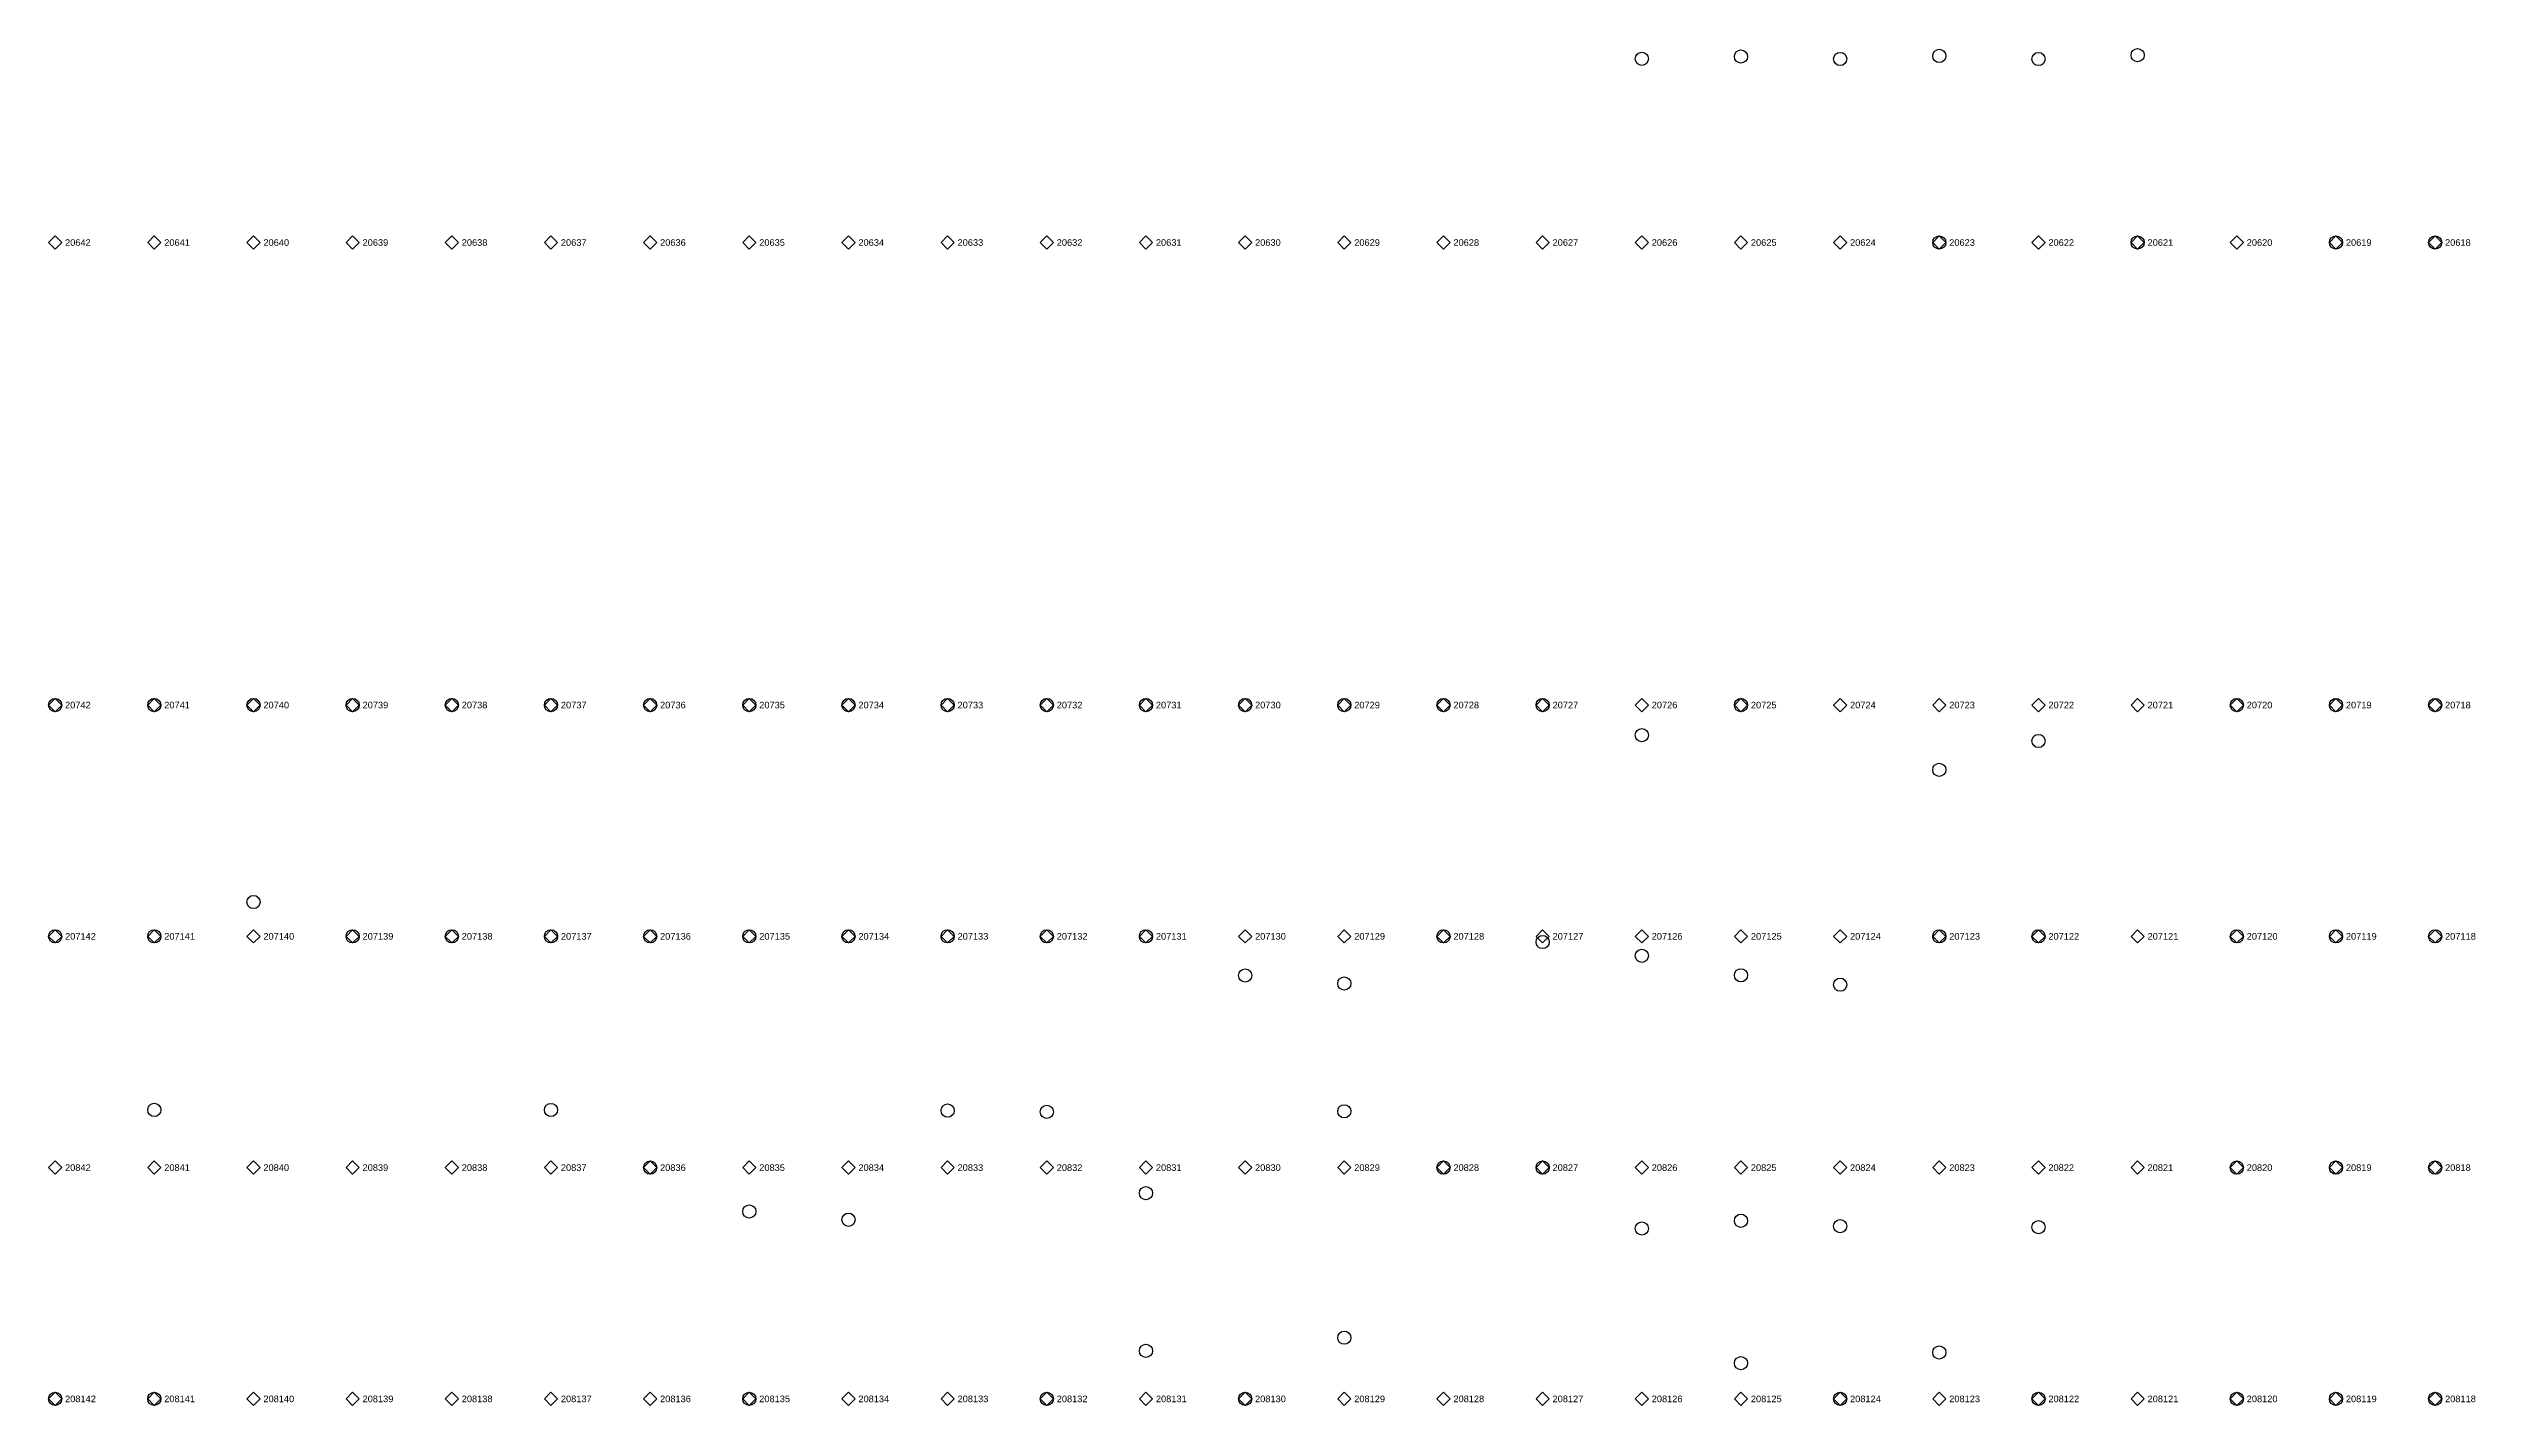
# Model space of a CAD drawing. Extents: x -5 to 376, y -217 to 241.
# Drawn here: x 186.7 to 280, y 74 to 126.1 of the extents above; entities that cross this region are included whole.
import ezdxf

# ---------------------------------------------------------------- set-up
doc = ezdxf.new("R2010")
doc.units = 0
for name, color, linetype in [('FIXTURE_INTERFACE_PIN', 4, 'CONTINUOUS'), ('GROUND_INTERFACE_PIN', 6, 'CONTINUOUS'), ('TESTER_INTERFACE_PIN', 144, 'CONTINUOUS'), ('TESTER_INTERFACE_PIN_LABEL', 144, 'CONTINUOUS')]:
    doc.layers.add(name, color=color, linetype=linetype)
doc.styles.get("Standard").update_dxf_attribs({"font": 'arial.ttf'})

msp = doc.modelspace()

# ---------------------------------------------------------------- linework, layer by layer
at = {"layer": 'FIXTURE_INTERFACE_PIN'}
for centre in [(247.93194, 125.74524), (251.74194, 125.82906), (255.55194, 125.73762), (259.36194, 125.85446), (263.17194, 125.73508), (266.98194, 125.88494), (259.36194, 118.6815), (266.98194, 118.6815), (274.60194, 118.6815), (278.41194, 118.6815), (186.97194, 100.9015), (190.78194, 100.9015), (202.21194, 100.9015), (206.02194, 100.9015), (209.83194, 100.9015), (213.64194, 100.9015), (217.45194, 100.9015), (221.26194, 100.9015), (225.07194, 100.9015), (228.88194, 100.9015), (232.69194, 100.9015), (236.50194, 100.9015), (240.31194, 100.9015), (244.12194, 100.9015), (251.74194, 100.9015), (278.41194, 100.9015), (247.93194, 99.74326), (263.17194, 99.52228), (259.36194, 98.40976), (186.97194, 92.0115), (190.78194, 92.0115), (202.21194, 92.0115), (206.02194, 92.0115), (209.83194, 92.0115), (213.64194, 92.0115), (217.45194, 92.0115), (221.26194, 92.0115), (225.07194, 92.0115), (228.88194, 92.0115), (240.31194, 92.0115), (244.12194, 91.79306), (247.93194, 91.26474), (259.36194, 92.0115), (263.17194, 92.0115), (278.41194, 92.0115), (232.69194, 90.50528), (236.50194, 90.19794), (251.74194, 90.5129), (255.55194, 90.15222), (190.78194, 85.33892), (206.02194, 85.33638), (221.26194, 85.31352), (225.07194, 85.2678), (236.50194, 85.28558), (209.83194, 83.1215), (240.31194, 83.1215), (244.12194, 83.1215), (278.41194, 83.1215), (228.88194, 82.14106), (213.64194, 81.43494), (217.45194, 81.11744), (251.74194, 81.07934), (255.55194, 80.86852), (247.93194, 80.78216), (263.17194, 80.83296), (236.50194, 76.58354), (228.88194, 76.07808), (251.74194, 75.60564), (259.36194, 76.01458), (186.97194, 74.2315), (190.78194, 74.2315), (213.64194, 74.2315), (225.07194, 74.2315), (232.69194, 74.2315), (255.55194, 74.2315), (263.17194, 74.2315), (278.41194, 74.2315)]:
    msp.add_circle(centre, 0.254, dxfattribs=at)
at = {"layer": 'GROUND_INTERFACE_PIN'}
for centre in [(194.59194, 100.9015), (198.40194, 100.9015), (270.79194, 100.9015), (274.60194, 100.9015), (194.59194, 93.32976), (198.40194, 92.0115), (270.79194, 92.0115), (274.60194, 92.0115), (270.79194, 83.1215), (274.60194, 83.1215), (270.79194, 74.2315), (274.60194, 74.2315)]:
    msp.add_circle(centre, 0.254, dxfattribs=at)
at = {"layer": 'TESTER_INTERFACE_PIN'}
for p, q in [((186.97194, 118.9355), (186.71794, 118.6815)), ((186.71794, 118.6815), (186.97194, 118.4275)), ((187.22594, 118.6815), (186.97194, 118.9355)), ((186.97194, 118.4275), (187.22594, 118.6815)), ((190.78194, 118.9355), (190.52794, 118.6815)), ((190.52794, 118.6815), (190.78194, 118.4275)), ((191.03594, 118.6815), (190.78194, 118.9355)), ((190.78194, 118.4275), (191.03594, 118.6815)), ((194.59194, 118.9355), (194.33794, 118.6815)), ((194.33794, 118.6815), (194.59194, 118.4275)), ((194.84594, 118.6815), (194.59194, 118.9355)), ((194.59194, 118.4275), (194.84594, 118.6815)), ((198.40194, 118.9355), (198.14794, 118.6815)), ((198.14794, 118.6815), (198.40194, 118.4275)), ((198.65594, 118.6815), (198.40194, 118.9355)), ((198.40194, 118.4275), (198.65594, 118.6815)), ((202.21194, 118.9355), (201.95794, 118.6815)), ((201.95794, 118.6815), (202.21194, 118.4275)), ((202.46594, 118.6815), (202.21194, 118.9355)), ((202.21194, 118.4275), (202.46594, 118.6815)), ((206.02194, 118.9355), (205.76794, 118.6815)), ((205.76794, 118.6815), (206.02194, 118.4275)), ((206.27594, 118.6815), (206.02194, 118.9355)), ((206.02194, 118.4275), (206.27594, 118.6815)), ((209.83194, 118.9355), (209.57794, 118.6815)), ((209.57794, 118.6815), (209.83194, 118.4275)), ((210.08594, 118.6815), (209.83194, 118.9355)), ((209.83194, 118.4275), (210.08594, 118.6815)), ((213.64194, 118.9355), (213.38794, 118.6815)), ((213.38794, 118.6815), (213.64194, 118.4275)), ((213.89594, 118.6815), (213.64194, 118.9355)), ((213.64194, 118.4275), (213.89594, 118.6815)), ((217.45194, 118.9355), (217.19794, 118.6815)), ((217.19794, 118.6815), (217.45194, 118.4275)), ((217.70594, 118.6815), (217.45194, 118.9355)), ((217.45194, 118.4275), (217.70594, 118.6815)), ((221.26194, 118.9355), (221.00794, 118.6815)), ((221.00794, 118.6815), (221.26194, 118.4275)), ((221.51594, 118.6815), (221.26194, 118.9355)), ((221.26194, 118.4275), (221.51594, 118.6815)), ((225.07194, 118.9355), (224.81794, 118.6815)), ((224.81794, 118.6815), (225.07194, 118.4275)), ((225.32594, 118.6815), (225.07194, 118.9355)), ((225.07194, 118.4275), (225.32594, 118.6815)), ((228.88194, 118.9355), (228.62794, 118.6815)), ((228.62794, 118.6815), (228.88194, 118.4275)), ((229.13594, 118.6815), (228.88194, 118.9355)), ((228.88194, 118.4275), (229.13594, 118.6815)), ((232.69194, 118.9355), (232.43794, 118.6815)), ((232.43794, 118.6815), (232.69194, 118.4275)), ((232.94594, 118.6815), (232.69194, 118.9355)), ((232.69194, 118.4275), (232.94594, 118.6815)), ((236.50194, 118.9355), (236.24794, 118.6815)), ((236.24794, 118.6815), (236.50194, 118.4275)), ((236.75594, 118.6815), (236.50194, 118.9355)), ((236.50194, 118.4275), (236.75594, 118.6815)), ((240.31194, 118.9355), (240.05794, 118.6815)), ((240.05794, 118.6815), (240.31194, 118.4275)), ((240.56594, 118.6815), (240.31194, 118.9355)), ((240.31194, 118.4275), (240.56594, 118.6815)), ((244.12194, 118.9355), (243.86794, 118.6815)), ((243.86794, 118.6815), (244.12194, 118.4275)), ((244.37594, 118.6815), (244.12194, 118.9355)), ((244.12194, 118.4275), (244.37594, 118.6815)), ((247.93194, 118.9355), (247.67794, 118.6815)), ((247.67794, 118.6815), (247.93194, 118.4275)), ((248.18594, 118.6815), (247.93194, 118.9355)), ((247.93194, 118.4275), (248.18594, 118.6815)), ((251.74194, 118.9355), (251.48794, 118.6815)), ((251.48794, 118.6815), (251.74194, 118.4275)), ((251.99594, 118.6815), (251.74194, 118.9355)), ((251.74194, 118.4275), (251.99594, 118.6815)), ((255.55194, 118.9355), (255.29794, 118.6815)), ((255.29794, 118.6815), (255.55194, 118.4275)), ((255.80594, 118.6815), (255.55194, 118.9355)), ((255.55194, 118.4275), (255.80594, 118.6815)), ((259.36194, 118.9355), (259.10794, 118.6815)), ((259.10794, 118.6815), (259.36194, 118.4275)), ((259.61594, 118.6815), (259.36194, 118.9355)), ((259.36194, 118.4275), (259.61594, 118.6815)), ((263.17194, 118.9355), (262.91794, 118.6815)), ((262.91794, 118.6815), (263.17194, 118.4275)), ((263.42594, 118.6815), (263.17194, 118.9355)), ((263.17194, 118.4275), (263.42594, 118.6815)), ((266.98194, 118.9355), (266.72794, 118.6815)), ((266.72794, 118.6815), (266.98194, 118.4275)), ((267.23594, 118.6815), (266.98194, 118.9355)), ((266.98194, 118.4275), (267.23594, 118.6815)), ((270.79194, 118.9355), (270.53794, 118.6815)), ((270.53794, 118.6815), (270.79194, 118.4275)), ((271.04594, 118.6815), (270.79194, 118.9355)), ((270.79194, 118.4275), (271.04594, 118.6815)), ((274.60194, 118.9355), (274.34794, 118.6815)), ((274.34794, 118.6815), (274.60194, 118.4275)), ((274.85594, 118.6815), (274.60194, 118.9355)), ((274.60194, 118.4275), (274.85594, 118.6815)), ((278.41194, 118.9355), (278.15794, 118.6815)), ((278.15794, 118.6815), (278.41194, 118.4275)), ((278.66594, 118.6815), (278.41194, 118.9355)), ((278.41194, 118.4275), (278.66594, 118.6815)), ((186.97194, 101.1555), (186.71794, 100.9015)), ((186.71794, 100.9015), (186.97194, 100.6475)), ((187.22594, 100.9015), (186.97194, 101.1555)), ((186.97194, 100.6475), (187.22594, 100.9015)), ((190.78194, 101.1555), (190.52794, 100.9015)), ((190.52794, 100.9015), (190.78194, 100.6475)), ((191.03594, 100.9015), (190.78194, 101.1555)), ((190.78194, 100.6475), (191.03594, 100.9015)), ((194.59194, 101.1555), (194.33794, 100.9015)), ((194.33794, 100.9015), (194.59194, 100.6475)), ((194.84594, 100.9015), (194.59194, 101.1555)), ((194.59194, 100.6475), (194.84594, 100.9015)), ((198.40194, 101.1555), (198.14794, 100.9015)), ((198.14794, 100.9015), (198.40194, 100.6475)), ((198.65594, 100.9015), (198.40194, 101.1555)), ((198.40194, 100.6475), (198.65594, 100.9015)), ((202.21194, 101.1555), (201.95794, 100.9015)), ((201.95794, 100.9015), (202.21194, 100.6475)), ((202.46594, 100.9015), (202.21194, 101.1555)), ((202.21194, 100.6475), (202.46594, 100.9015)), ((206.02194, 101.1555), (205.76794, 100.9015)), ((205.76794, 100.9015), (206.02194, 100.6475)), ((206.27594, 100.9015), (206.02194, 101.1555)), ((206.02194, 100.6475), (206.27594, 100.9015)), ((209.83194, 101.1555), (209.57794, 100.9015)), ((209.57794, 100.9015), (209.83194, 100.6475)), ((210.08594, 100.9015), (209.83194, 101.1555)), ((209.83194, 100.6475), (210.08594, 100.9015)), ((213.64194, 101.1555), (213.38794, 100.9015)), ((213.38794, 100.9015), (213.64194, 100.6475)), ((213.89594, 100.9015), (213.64194, 101.1555)), ((213.64194, 100.6475), (213.89594, 100.9015)), ((217.45194, 101.1555), (217.19794, 100.9015)), ((217.19794, 100.9015), (217.45194, 100.6475)), ((217.70594, 100.9015), (217.45194, 101.1555)), ((217.45194, 100.6475), (217.70594, 100.9015)), ((221.26194, 101.1555), (221.00794, 100.9015)), ((221.00794, 100.9015), (221.26194, 100.6475)), ((221.51594, 100.9015), (221.26194, 101.1555)), ((221.26194, 100.6475), (221.51594, 100.9015)), ((225.07194, 101.1555), (224.81794, 100.9015)), ((224.81794, 100.9015), (225.07194, 100.6475)), ((225.32594, 100.9015), (225.07194, 101.1555)), ((225.07194, 100.6475), (225.32594, 100.9015)), ((228.88194, 101.1555), (228.62794, 100.9015)), ((228.62794, 100.9015), (228.88194, 100.6475)), ((229.13594, 100.9015), (228.88194, 101.1555)), ((228.88194, 100.6475), (229.13594, 100.9015)), ((232.69194, 101.1555), (232.43794, 100.9015)), ((232.43794, 100.9015), (232.69194, 100.6475)), ((232.94594, 100.9015), (232.69194, 101.1555)), ((232.69194, 100.6475), (232.94594, 100.9015)), ((236.50194, 101.1555), (236.24794, 100.9015)), ((236.24794, 100.9015), (236.50194, 100.6475)), ((236.75594, 100.9015), (236.50194, 101.1555)), ((236.50194, 100.6475), (236.75594, 100.9015)), ((240.31194, 101.1555), (240.05794, 100.9015)), ((240.05794, 100.9015), (240.31194, 100.6475)), ((240.56594, 100.9015), (240.31194, 101.1555)), ((240.31194, 100.6475), (240.56594, 100.9015)), ((244.12194, 101.1555), (243.86794, 100.9015)), ((243.86794, 100.9015), (244.12194, 100.6475)), ((244.37594, 100.9015), (244.12194, 101.1555)), ((244.12194, 100.6475), (244.37594, 100.9015)), ((247.93194, 101.1555), (247.67794, 100.9015)), ((247.67794, 100.9015), (247.93194, 100.6475)), ((248.18594, 100.9015), (247.93194, 101.1555)), ((247.93194, 100.6475), (248.18594, 100.9015)), ((251.74194, 101.1555), (251.48794, 100.9015)), ((251.48794, 100.9015), (251.74194, 100.6475)), ((251.99594, 100.9015), (251.74194, 101.1555)), ((251.74194, 100.6475), (251.99594, 100.9015)), ((255.55194, 101.1555), (255.29794, 100.9015)), ((255.29794, 100.9015), (255.55194, 100.6475)), ((255.80594, 100.9015), (255.55194, 101.1555)), ((255.55194, 100.6475), (255.80594, 100.9015)), ((259.36194, 101.1555), (259.10794, 100.9015)), ((259.10794, 100.9015), (259.36194, 100.6475)), ((259.61594, 100.9015), (259.36194, 101.1555)), ((259.36194, 100.6475), (259.61594, 100.9015)), ((263.17194, 101.1555), (262.91794, 100.9015)), ((262.91794, 100.9015), (263.17194, 100.6475)), ((263.42594, 100.9015), (263.17194, 101.1555)), ((263.17194, 100.6475), (263.42594, 100.9015)), ((266.98194, 101.1555), (266.72794, 100.9015)), ((266.72794, 100.9015), (266.98194, 100.6475)), ((267.23594, 100.9015), (266.98194, 101.1555)), ((266.98194, 100.6475), (267.23594, 100.9015)), ((270.79194, 101.1555), (270.53794, 100.9015)), ((270.53794, 100.9015), (270.79194, 100.6475)), ((271.04594, 100.9015), (270.79194, 101.1555)), ((270.79194, 100.6475), (271.04594, 100.9015)), ((274.60194, 101.1555), (274.34794, 100.9015)), ((274.34794, 100.9015), (274.60194, 100.6475)), ((274.85594, 100.9015), (274.60194, 101.1555)), ((274.60194, 100.6475), (274.85594, 100.9015)), ((278.41194, 101.1555), (278.15794, 100.9015)), ((278.15794, 100.9015), (278.41194, 100.6475)), ((278.66594, 100.9015), (278.41194, 101.1555)), ((278.41194, 100.6475), (278.66594, 100.9015)), ((186.97194, 92.2655), (186.71794, 92.0115)), ((186.71794, 92.0115), (186.97194, 91.7575)), ((187.22594, 92.0115), (186.97194, 92.2655)), ((186.97194, 91.7575), (187.22594, 92.0115)), ((190.78194, 92.2655), (190.52794, 92.0115)), ((190.52794, 92.0115), (190.78194, 91.7575)), ((191.03594, 92.0115), (190.78194, 92.2655)), ((190.78194, 91.7575), (191.03594, 92.0115)), ((194.59194, 92.2655), (194.33794, 92.0115)), ((194.33794, 92.0115), (194.59194, 91.7575)), ((194.84594, 92.0115), (194.59194, 92.2655)), ((194.59194, 91.7575), (194.84594, 92.0115)), ((198.40194, 92.2655), (198.14794, 92.0115)), ((198.14794, 92.0115), (198.40194, 91.7575)), ((198.65594, 92.0115), (198.40194, 92.2655)), ((198.40194, 91.7575), (198.65594, 92.0115)), ((202.21194, 92.2655), (201.95794, 92.0115)), ((201.95794, 92.0115), (202.21194, 91.7575)), ((202.46594, 92.0115), (202.21194, 92.2655)), ((202.21194, 91.7575), (202.46594, 92.0115)), ((206.02194, 92.2655), (205.76794, 92.0115)), ((205.76794, 92.0115), (206.02194, 91.7575)), ((206.27594, 92.0115), (206.02194, 92.2655)), ((206.02194, 91.7575), (206.27594, 92.0115)), ((209.83194, 92.2655), (209.57794, 92.0115)), ((209.57794, 92.0115), (209.83194, 91.7575)), ((210.08594, 92.0115), (209.83194, 92.2655)), ((209.83194, 91.7575), (210.08594, 92.0115)), ((213.64194, 92.2655), (213.38794, 92.0115)), ((213.38794, 92.0115), (213.64194, 91.7575)), ((213.89594, 92.0115), (213.64194, 92.2655)), ((213.64194, 91.7575), (213.89594, 92.0115)), ((217.45194, 92.2655), (217.19794, 92.0115)), ((217.19794, 92.0115), (217.45194, 91.7575)), ((217.70594, 92.0115), (217.45194, 92.2655)), ((217.45194, 91.7575), (217.70594, 92.0115)), ((221.26194, 92.2655), (221.00794, 92.0115)), ((221.00794, 92.0115), (221.26194, 91.7575)), ((221.51594, 92.0115), (221.26194, 92.2655)), ((221.26194, 91.7575), (221.51594, 92.0115)), ((225.07194, 92.2655), (224.81794, 92.0115)), ((224.81794, 92.0115), (225.07194, 91.7575)), ((225.32594, 92.0115), (225.07194, 92.2655)), ((225.07194, 91.7575), (225.32594, 92.0115)), ((228.88194, 92.2655), (228.62794, 92.0115)), ((228.62794, 92.0115), (228.88194, 91.7575)), ((229.13594, 92.0115), (228.88194, 92.2655)), ((228.88194, 91.7575), (229.13594, 92.0115)), ((232.69194, 92.2655), (232.43794, 92.0115)), ((232.43794, 92.0115), (232.69194, 91.7575)), ((232.94594, 92.0115), (232.69194, 92.2655)), ((232.69194, 91.7575), (232.94594, 92.0115)), ((236.50194, 92.2655), (236.24794, 92.0115)), ((236.24794, 92.0115), (236.50194, 91.7575)), ((236.75594, 92.0115), (236.50194, 92.2655)), ((236.50194, 91.7575), (236.75594, 92.0115)), ((240.31194, 92.2655), (240.05794, 92.0115)), ((240.05794, 92.0115), (240.31194, 91.7575)), ((240.56594, 92.0115), (240.31194, 92.2655)), ((240.31194, 91.7575), (240.56594, 92.0115)), ((244.12194, 92.2655), (243.86794, 92.0115)), ((243.86794, 92.0115), (244.12194, 91.7575)), ((244.37594, 92.0115), (244.12194, 92.2655)), ((244.12194, 91.7575), (244.37594, 92.0115)), ((247.93194, 92.2655), (247.67794, 92.0115)), ((247.67794, 92.0115), (247.93194, 91.7575)), ((248.18594, 92.0115), (247.93194, 92.2655)), ((247.93194, 91.7575), (248.18594, 92.0115)), ((251.74194, 92.2655), (251.48794, 92.0115)), ((251.48794, 92.0115), (251.74194, 91.7575)), ((251.99594, 92.0115), (251.74194, 92.2655)), ((251.74194, 91.7575), (251.99594, 92.0115)), ((255.55194, 92.2655), (255.29794, 92.0115)), ((255.29794, 92.0115), (255.55194, 91.7575)), ((255.80594, 92.0115), (255.55194, 92.2655)), ((255.55194, 91.7575), (255.80594, 92.0115)), ((259.36194, 92.2655), (259.10794, 92.0115)), ((259.10794, 92.0115), (259.36194, 91.7575)), ((259.61594, 92.0115), (259.36194, 92.2655)), ((259.36194, 91.7575), (259.61594, 92.0115)), ((263.17194, 92.2655), (262.91794, 92.0115)), ((262.91794, 92.0115), (263.17194, 91.7575)), ((263.42594, 92.0115), (263.17194, 92.2655)), ((263.17194, 91.7575), (263.42594, 92.0115)), ((266.98194, 92.2655), (266.72794, 92.0115)), ((266.72794, 92.0115), (266.98194, 91.7575)), ((267.23594, 92.0115), (266.98194, 92.2655)), ((266.98194, 91.7575), (267.23594, 92.0115)), ((270.79194, 92.2655), (270.53794, 92.0115)), ((270.53794, 92.0115), (270.79194, 91.7575)), ((271.04594, 92.0115), (270.79194, 92.2655)), ((270.79194, 91.7575), (271.04594, 92.0115)), ((274.60194, 92.2655), (274.34794, 92.0115)), ((274.34794, 92.0115), (274.60194, 91.7575)), ((274.85594, 92.0115), (274.60194, 92.2655)), ((274.60194, 91.7575), (274.85594, 92.0115)), ((278.41194, 92.2655), (278.15794, 92.0115)), ((278.15794, 92.0115), (278.41194, 91.7575)), ((278.66594, 92.0115), (278.41194, 92.2655)), ((278.41194, 91.7575), (278.66594, 92.0115)), ((186.97194, 83.3755), (186.71794, 83.1215)), ((186.71794, 83.1215), (186.97194, 82.8675)), ((187.22594, 83.1215), (186.97194, 83.3755)), ((186.97194, 82.8675), (187.22594, 83.1215)), ((190.78194, 83.3755), (190.52794, 83.1215)), ((190.52794, 83.1215), (190.78194, 82.8675)), ((191.03594, 83.1215), (190.78194, 83.3755)), ((190.78194, 82.8675), (191.03594, 83.1215)), ((194.59194, 83.3755), (194.33794, 83.1215)), ((194.33794, 83.1215), (194.59194, 82.8675)), ((194.84594, 83.1215), (194.59194, 83.3755)), ((194.59194, 82.8675), (194.84594, 83.1215)), ((198.40194, 83.3755), (198.14794, 83.1215)), ((198.14794, 83.1215), (198.40194, 82.8675)), ((198.65594, 83.1215), (198.40194, 83.3755)), ((198.40194, 82.8675), (198.65594, 83.1215)), ((202.21194, 83.3755), (201.95794, 83.1215)), ((201.95794, 83.1215), (202.21194, 82.8675)), ((202.46594, 83.1215), (202.21194, 83.3755)), ((202.21194, 82.8675), (202.46594, 83.1215)), ((206.02194, 83.3755), (205.76794, 83.1215)), ((205.76794, 83.1215), (206.02194, 82.8675)), ((206.27594, 83.1215), (206.02194, 83.3755)), ((206.02194, 82.8675), (206.27594, 83.1215)), ((209.83194, 83.3755), (209.57794, 83.1215)), ((209.57794, 83.1215), (209.83194, 82.8675)), ((210.08594, 83.1215), (209.83194, 83.3755)), ((209.83194, 82.8675), (210.08594, 83.1215)), ((213.64194, 83.3755), (213.38794, 83.1215)), ((213.38794, 83.1215), (213.64194, 82.8675)), ((213.89594, 83.1215), (213.64194, 83.3755)), ((213.64194, 82.8675), (213.89594, 83.1215)), ((217.45194, 83.3755), (217.19794, 83.1215)), ((217.19794, 83.1215), (217.45194, 82.8675)), ((217.70594, 83.1215), (217.45194, 83.3755)), ((217.45194, 82.8675), (217.70594, 83.1215)), ((221.26194, 83.3755), (221.00794, 83.1215)), ((221.00794, 83.1215), (221.26194, 82.8675)), ((221.51594, 83.1215), (221.26194, 83.3755)), ((221.26194, 82.8675), (221.51594, 83.1215)), ((225.07194, 83.3755), (224.81794, 83.1215)), ((224.81794, 83.1215), (225.07194, 82.8675)), ((225.32594, 83.1215), (225.07194, 83.3755)), ((225.07194, 82.8675), (225.32594, 83.1215)), ((228.88194, 83.3755), (228.62794, 83.1215)), ((228.62794, 83.1215), (228.88194, 82.8675)), ((229.13594, 83.1215), (228.88194, 83.3755)), ((228.88194, 82.8675), (229.13594, 83.1215)), ((232.69194, 83.3755), (232.43794, 83.1215)), ((232.43794, 83.1215), (232.69194, 82.8675)), ((232.94594, 83.1215), (232.69194, 83.3755)), ((232.69194, 82.8675), (232.94594, 83.1215)), ((236.50194, 83.3755), (236.24794, 83.1215)), ((236.24794, 83.1215), (236.50194, 82.8675)), ((236.75594, 83.1215), (236.50194, 83.3755)), ((236.50194, 82.8675), (236.75594, 83.1215)), ((240.31194, 83.3755), (240.05794, 83.1215)), ((240.05794, 83.1215), (240.31194, 82.8675)), ((240.56594, 83.1215), (240.31194, 83.3755)), ((240.31194, 82.8675), (240.56594, 83.1215)), ((244.12194, 83.3755), (243.86794, 83.1215)), ((243.86794, 83.1215), (244.12194, 82.8675)), ((244.37594, 83.1215), (244.12194, 83.3755)), ((244.12194, 82.8675), (244.37594, 83.1215)), ((247.93194, 83.3755), (247.67794, 83.1215)), ((247.67794, 83.1215), (247.93194, 82.8675)), ((248.18594, 83.1215), (247.93194, 83.3755)), ((247.93194, 82.8675), (248.18594, 83.1215)), ((251.74194, 83.3755), (251.48794, 83.1215)), ((251.48794, 83.1215), (251.74194, 82.8675)), ((251.99594, 83.1215), (251.74194, 83.3755)), ((251.74194, 82.8675), (251.99594, 83.1215)), ((255.55194, 83.3755), (255.29794, 83.1215)), ((255.29794, 83.1215), (255.55194, 82.8675)), ((255.80594, 83.1215), (255.55194, 83.3755)), ((255.55194, 82.8675), (255.80594, 83.1215)), ((259.36194, 83.3755), (259.10794, 83.1215)), ((259.10794, 83.1215), (259.36194, 82.8675)), ((259.61594, 83.1215), (259.36194, 83.3755)), ((259.36194, 82.8675), (259.61594, 83.1215)), ((263.17194, 83.3755), (262.91794, 83.1215)), ((262.91794, 83.1215), (263.17194, 82.8675)), ((263.42594, 83.1215), (263.17194, 83.3755)), ((263.17194, 82.8675), (263.42594, 83.1215)), ((266.98194, 83.3755), (266.72794, 83.1215)), ((266.72794, 83.1215), (266.98194, 82.8675)), ((267.23594, 83.1215), (266.98194, 83.3755)), ((266.98194, 82.8675), (267.23594, 83.1215)), ((270.79194, 83.3755), (270.53794, 83.1215)), ((270.53794, 83.1215), (270.79194, 82.8675)), ((271.04594, 83.1215), (270.79194, 83.3755)), ((270.79194, 82.8675), (271.04594, 83.1215)), ((274.60194, 83.3755), (274.34794, 83.1215)), ((274.34794, 83.1215), (274.60194, 82.8675)), ((274.85594, 83.1215), (274.60194, 83.3755)), ((274.60194, 82.8675), (274.85594, 83.1215)), ((278.41194, 83.3755), (278.15794, 83.1215)), ((278.15794, 83.1215), (278.41194, 82.8675)), ((278.66594, 83.1215), (278.41194, 83.3755)), ((278.41194, 82.8675), (278.66594, 83.1215)), ((186.97194, 74.4855), (186.71794, 74.2315)), ((186.71794, 74.2315), (186.97194, 73.9775)), ((187.22594, 74.2315), (186.97194, 74.4855)), ((186.97194, 73.9775), (187.22594, 74.2315)), ((190.78194, 74.4855), (190.52794, 74.2315)), ((190.52794, 74.2315), (190.78194, 73.9775)), ((191.03594, 74.2315), (190.78194, 74.4855)), ((190.78194, 73.9775), (191.03594, 74.2315)), ((194.59194, 74.4855), (194.33794, 74.2315)), ((194.33794, 74.2315), (194.59194, 73.9775)), ((194.84594, 74.2315), (194.59194, 74.4855)), ((194.59194, 73.9775), (194.84594, 74.2315)), ((198.40194, 74.4855), (198.14794, 74.2315)), ((198.14794, 74.2315), (198.40194, 73.9775)), ((198.65594, 74.2315), (198.40194, 74.4855)), ((198.40194, 73.9775), (198.65594, 74.2315)), ((202.21194, 74.4855), (201.95794, 74.2315)), ((201.95794, 74.2315), (202.21194, 73.9775)), ((202.46594, 74.2315), (202.21194, 74.4855)), ((202.21194, 73.9775), (202.46594, 74.2315)), ((206.02194, 74.4855), (205.76794, 74.2315)), ((205.76794, 74.2315), (206.02194, 73.9775)), ((206.27594, 74.2315), (206.02194, 74.4855)), ((206.02194, 73.9775), (206.27594, 74.2315)), ((209.83194, 74.4855), (209.57794, 74.2315)), ((209.57794, 74.2315), (209.83194, 73.9775)), ((210.08594, 74.2315), (209.83194, 74.4855)), ((209.83194, 73.9775), (210.08594, 74.2315)), ((213.64194, 74.4855), (213.38794, 74.2315)), ((213.38794, 74.2315), (213.64194, 73.9775)), ((213.89594, 74.2315), (213.64194, 74.4855)), ((213.64194, 73.9775), (213.89594, 74.2315)), ((217.45194, 74.4855), (217.19794, 74.2315)), ((217.19794, 74.2315), (217.45194, 73.9775)), ((217.70594, 74.2315), (217.45194, 74.4855)), ((217.45194, 73.9775), (217.70594, 74.2315)), ((221.26194, 74.4855), (221.00794, 74.2315)), ((221.00794, 74.2315), (221.26194, 73.9775)), ((221.51594, 74.2315), (221.26194, 74.4855)), ((221.26194, 73.9775), (221.51594, 74.2315)), ((225.07194, 74.4855), (224.81794, 74.2315)), ((224.81794, 74.2315), (225.07194, 73.9775)), ((225.32594, 74.2315), (225.07194, 74.4855)), ((225.07194, 73.9775), (225.32594, 74.2315)), ((228.88194, 74.4855), (228.62794, 74.2315)), ((228.62794, 74.2315), (228.88194, 73.9775)), ((229.13594, 74.2315), (228.88194, 74.4855)), ((228.88194, 73.9775), (229.13594, 74.2315)), ((232.69194, 74.4855), (232.43794, 74.2315)), ((232.43794, 74.2315), (232.69194, 73.9775)), ((232.94594, 74.2315), (232.69194, 74.4855)), ((232.69194, 73.9775), (232.94594, 74.2315)), ((236.50194, 74.4855), (236.24794, 74.2315)), ((236.24794, 74.2315), (236.50194, 73.9775)), ((236.75594, 74.2315), (236.50194, 74.4855)), ((236.50194, 73.9775), (236.75594, 74.2315)), ((240.31194, 74.4855), (240.05794, 74.2315)), ((240.05794, 74.2315), (240.31194, 73.9775)), ((240.56594, 74.2315), (240.31194, 74.4855)), ((240.31194, 73.9775), (240.56594, 74.2315)), ((244.12194, 74.4855), (243.86794, 74.2315)), ((243.86794, 74.2315), (244.12194, 73.9775)), ((244.37594, 74.2315), (244.12194, 74.4855)), ((244.12194, 73.9775), (244.37594, 74.2315)), ((247.93194, 74.4855), (247.67794, 74.2315)), ((247.67794, 74.2315), (247.93194, 73.9775)), ((248.18594, 74.2315), (247.93194, 74.4855)), ((247.93194, 73.9775), (248.18594, 74.2315)), ((251.74194, 74.4855), (251.48794, 74.2315)), ((251.48794, 74.2315), (251.74194, 73.9775)), ((251.99594, 74.2315), (251.74194, 74.4855)), ((251.74194, 73.9775), (251.99594, 74.2315)), ((255.55194, 74.4855), (255.29794, 74.2315)), ((255.29794, 74.2315), (255.55194, 73.9775)), ((255.80594, 74.2315), (255.55194, 74.4855)), ((255.55194, 73.9775), (255.80594, 74.2315)), ((259.36194, 74.4855), (259.10794, 74.2315)), ((259.10794, 74.2315), (259.36194, 73.9775)), ((259.61594, 74.2315), (259.36194, 74.4855)), ((259.36194, 73.9775), (259.61594, 74.2315)), ((263.17194, 74.4855), (262.91794, 74.2315)), ((262.91794, 74.2315), (263.17194, 73.9775)), ((263.42594, 74.2315), (263.17194, 74.4855)), ((263.17194, 73.9775), (263.42594, 74.2315)), ((266.98194, 74.4855), (266.72794, 74.2315)), ((266.72794, 74.2315), (266.98194, 73.9775)), ((267.23594, 74.2315), (266.98194, 74.4855)), ((266.98194, 73.9775), (267.23594, 74.2315)), ((270.79194, 74.4855), (270.53794, 74.2315)), ((270.53794, 74.2315), (270.79194, 73.9775)), ((271.04594, 74.2315), (270.79194, 74.4855)), ((270.79194, 73.9775), (271.04594, 74.2315)), ((274.60194, 74.4855), (274.34794, 74.2315)), ((274.34794, 74.2315), (274.60194, 73.9775)), ((274.85594, 74.2315), (274.60194, 74.4855)), ((274.60194, 73.9775), (274.85594, 74.2315)), ((278.41194, 74.4855), (278.15794, 74.2315)), ((278.15794, 74.2315), (278.41194, 73.9775)), ((278.66594, 74.2315), (278.41194, 74.4855)), ((278.41194, 73.9775), (278.66594, 74.2315))]:
    msp.add_line(p, q, dxfattribs=at)

# ---------------------------------------------------------------- texts
at = {"layer": 'TESTER_INTERFACE_PIN_LABEL'}
for s, p in [('20642', (187.35294, 118.5545)), ('20641', (191.16294, 118.5545)), ('20640', (194.97294, 118.5545)), ('20639', (198.78294, 118.5545)), ('20638', (202.59294, 118.5545)), ('20637', (206.40294, 118.5545)), ('20636', (210.21294, 118.5545)), ('20635', (214.02294, 118.5545)), ('20634', (217.83294, 118.5545)), ('20633', (221.64294, 118.5545)), ('20632', (225.45294, 118.5545)), ('20631', (229.26294, 118.5545)), ('20630', (233.07294, 118.5545)), ('20629', (236.88294, 118.5545)), ('20628', (240.69294, 118.5545)), ('20627', (244.50294, 118.5545)), ('20626', (248.31294, 118.5545)), ('20625', (252.12294, 118.5545)), ('20624', (255.93294, 118.5545)), ('20623', (259.74294, 118.5545)), ('20622', (263.55294, 118.5545)), ('20621', (267.36294, 118.5545)), ('20620', (271.17294, 118.5545)), ('20619', (274.98294, 118.5545)), ('20618', (278.79294, 118.5545)), ('20742', (187.35294, 100.7745)), ('20741', (191.16294, 100.7745)), ('20740', (194.97294, 100.7745)), ('20739', (198.78294, 100.7745)), ('20738', (202.59294, 100.7745)), ('20737', (206.40294, 100.7745)), ('20736', (210.21294, 100.7745)), ('20735', (214.02294, 100.7745)), ('20734', (217.83294, 100.7745)), ('20733', (221.64294, 100.7745)), ('20732', (225.45294, 100.7745)), ('20731', (229.26294, 100.7745)), ('20730', (233.07294, 100.7745)), ('20729', (236.88294, 100.7745)), ('20728', (240.69294, 100.7745)), ('20727', (244.50294, 100.7745)), ('20726', (248.31294, 100.7745)), ('20725', (252.12294, 100.7745)), ('20724', (255.93294, 100.7745)), ('20723', (259.74294, 100.7745)), ('20722', (263.55294, 100.7745)), ('20721', (267.36294, 100.7745)), ('20720', (271.17294, 100.7745)), ('20719', (274.98294, 100.7745)), ('20718', (278.79294, 100.7745)), ('207142', (187.35294, 91.8845)), ('207141', (191.16294, 91.8845)), ('207140', (194.97294, 91.8845)), ('207139', (198.78294, 91.8845)), ('207138', (202.59294, 91.8845)), ('207137', (206.40294, 91.8845)), ('207136', (210.21294, 91.8845)), ('207135', (214.02294, 91.8845)), ('207134', (217.83294, 91.8845)), ('207133', (221.64294, 91.8845)), ('207132', (225.45294, 91.8845)), ('207131', (229.26294, 91.8845)), ('207130', (233.07294, 91.8845)), ('207129', (236.88294, 91.8845)), ('207128', (240.69294, 91.8845)), ('207127', (244.50294, 91.8845)), ('207126', (248.31294, 91.8845)), ('207125', (252.12294, 91.8845)), ('207124', (255.93294, 91.8845)), ('207123', (259.74294, 91.8845)), ('207122', (263.55294, 91.8845)), ('207121', (267.36294, 91.8845)), ('207120', (271.17294, 91.8845)), ('207119', (274.98294, 91.8845)), ('207118', (278.79294, 91.8845)), ('20842', (187.35294, 82.9945)), ('20841', (191.16294, 82.9945)), ('20840', (194.97294, 82.9945)), ('20839', (198.78294, 82.9945)), ('20838', (202.59294, 82.9945)), ('20837', (206.40294, 82.9945)), ('20836', (210.21294, 82.9945)), ('20835', (214.02294, 82.9945)), ('20834', (217.83294, 82.9945)), ('20833', (221.64294, 82.9945)), ('20832', (225.45294, 82.9945)), ('20831', (229.26294, 82.9945)), ('20830', (233.07294, 82.9945)), ('20829', (236.88294, 82.9945)), ('20828', (240.69294, 82.9945)), ('20827', (244.50294, 82.9945)), ('20826', (248.31294, 82.9945)), ('20825', (252.12294, 82.9945)), ('20824', (255.93294, 82.9945)), ('20823', (259.74294, 82.9945)), ('20822', (263.55294, 82.9945)), ('20821', (267.36294, 82.9945)), ('20820', (271.17294, 82.9945)), ('20819', (274.98294, 82.9945)), ('20818', (278.79294, 82.9945)), ('208142', (187.35294, 74.1045)), ('208141', (191.16294, 74.1045)), ('208140', (194.97294, 74.1045)), ('208139', (198.78294, 74.1045)), ('208138', (202.59294, 74.1045)), ('208137', (206.40294, 74.1045)), ('208136', (210.21294, 74.1045)), ('208135', (214.02294, 74.1045)), ('208134', (217.83294, 74.1045)), ('208133', (221.64294, 74.1045)), ('208132', (225.45294, 74.1045)), ('208131', (229.26294, 74.1045)), ('208130', (233.07294, 74.1045)), ('208129', (236.88294, 74.1045)), ('208128', (240.69294, 74.1045)), ('208127', (244.50294, 74.1045)), ('208126', (248.31294, 74.1045)), ('208125', (252.12294, 74.1045)), ('208124', (255.93294, 74.1045)), ('208123', (259.74294, 74.1045)), ('208122', (263.55294, 74.1045)), ('208121', (267.36294, 74.1045)), ('208120', (271.17294, 74.1045)), ('208119', (274.98294, 74.1045)), ('208118', (278.79294, 74.1045))]:
    msp.add_text(s, height=0.254, dxfattribs=at).set_placement(p)

doc.saveas('drawing.dxf')
